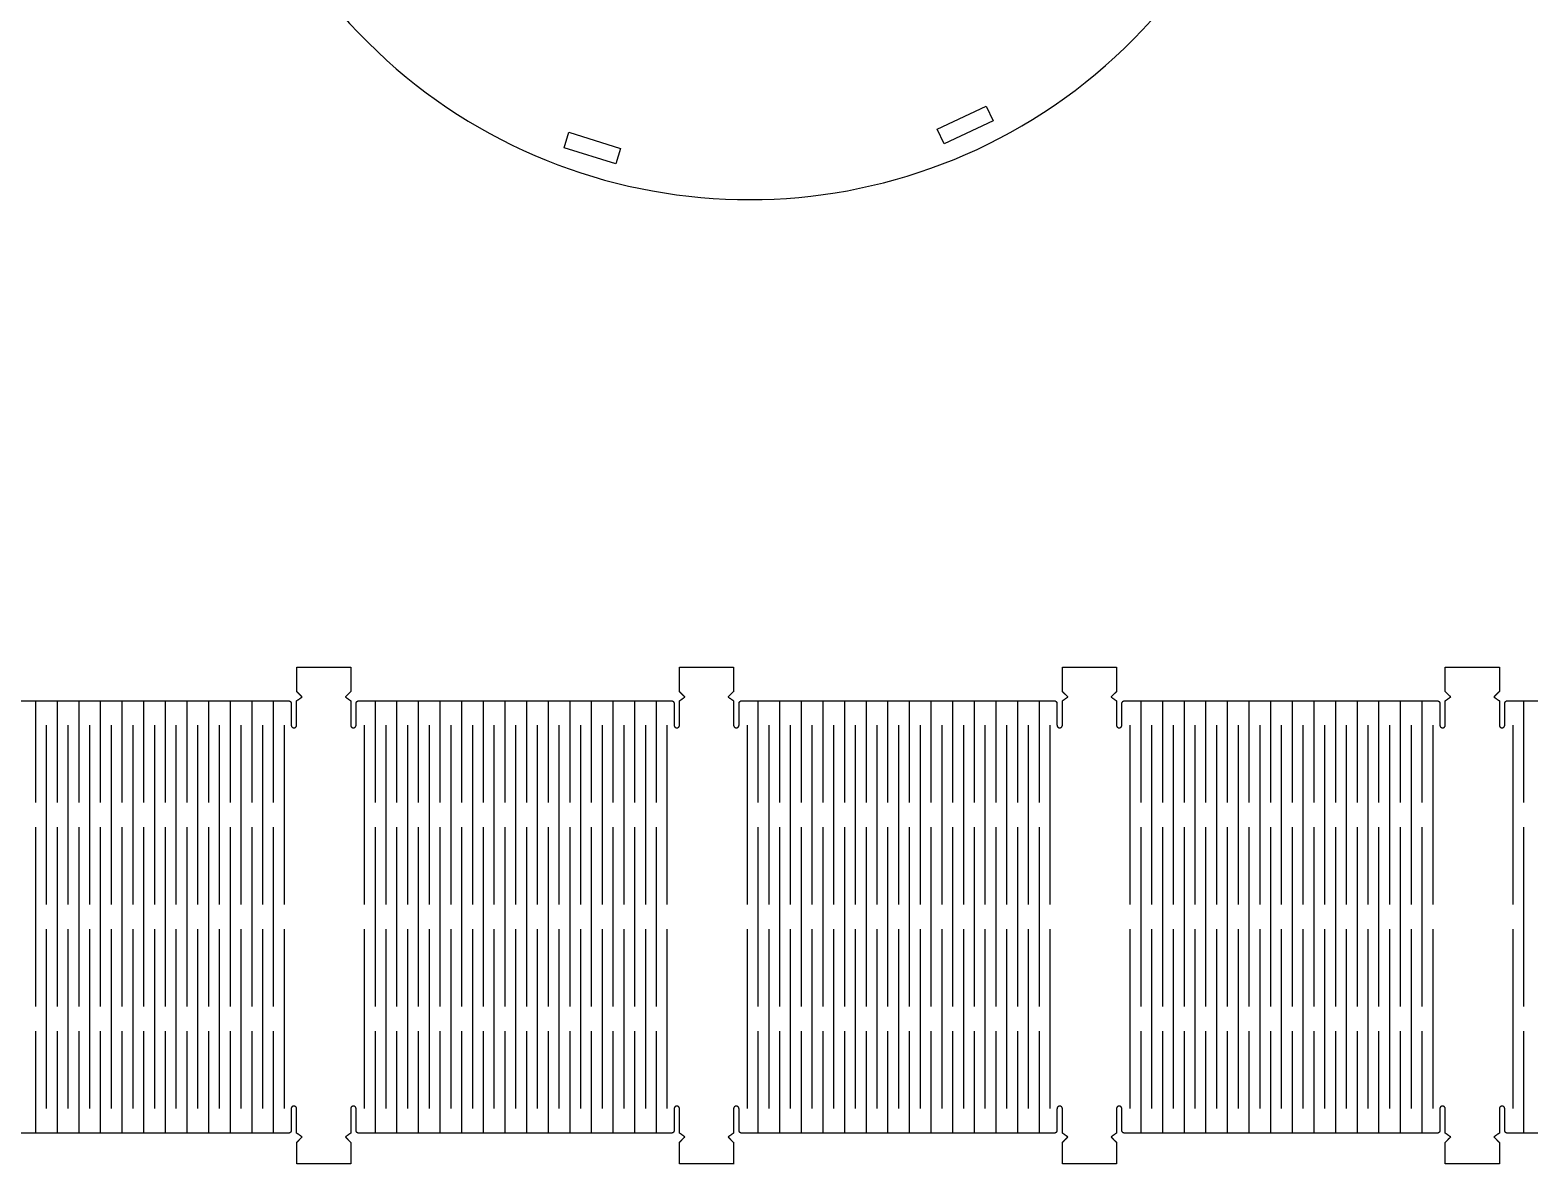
# Model space of a CAD drawing. Header units: millimetres. Extents: x -213 to 898, y -426 to 200.
# Drawn here: x 65.2 to 342.4, y -426.4 to -216.6 of the extents above; entities that cross this region are included whole.
import ezdxf

# ---------------------------------------------------------------- set-up
doc = ezdxf.new("R2010")
doc.units = ezdxf.units.MM
doc.layers.add('Cut', color=1, linetype='Continuous', true_color=0xff0000)

msp = doc.modelspace()

# ---------------------------------------------------------------- linework, layer by layer
at = {"layer": 'Cut'}
for p, q in [((66.16, -340.69), (66.16, -359.53)), ((70.16, -340.69), (70.16, -359.53)), ((74.16, -340.69), (74.16, -359.53)), ((78.16, -340.69), (78.16, -359.53)), ((82.16, -340.69), (82.16, -359.53)), ((86.16, -340.69), (86.16, -359.53)), ((90.16, -340.69), (90.16, -359.53)), ((94.16, -340.69), (94.16, -359.53)), ((98.16, -340.69), (98.16, -359.53)), ((102.16, -340.69), (102.16, -359.53)), ((106.16, -340.69), (106.16, -359.53)), ((110.16, -340.69), (110.16, -359.53)), ((128.97, -340.69), (128.97, -359.53)), ((132.97, -340.69), (132.97, -359.53)), ((136.97, -340.69), (136.97, -359.53)), ((140.97, -340.69), (140.97, -359.53)), ((144.97, -340.69), (144.97, -359.53)), ((148.97, -340.69), (148.97, -359.53)), ((152.97, -340.69), (152.97, -359.53)), ((156.97, -340.69), (156.97, -359.53)), ((160.97, -340.69), (160.97, -359.53)), ((164.97, -340.69), (164.97, -359.53)), ((168.97, -340.69), (168.97, -359.53)), ((172.97, -340.69), (172.97, -359.53)), ((176.97, -340.69), (176.97, -359.53)), ((180.97, -340.69), (180.97, -359.53)), ((199.78, -340.69), (199.78, -359.53)), ((203.78, -340.69), (203.78, -359.53)), ((207.78, -340.69), (207.78, -359.53)), ((211.78, -340.69), (211.78, -359.53)), ((215.78, -340.69), (215.78, -359.53)), ((219.78, -340.69), (219.78, -359.53)), ((223.78, -340.69), (223.78, -359.53)), ((227.78, -340.69), (227.78, -359.53)), ((231.78, -340.69), (231.78, -359.53)), ((235.78, -340.69), (235.78, -359.53)), ((239.78, -340.69), (239.78, -359.53)), ((243.78, -340.69), (243.78, -359.53)), ((247.78, -340.69), (247.78, -359.53)), ((251.78, -340.69), (251.78, -359.53)), ((270.59, -340.69), (270.59, -359.53)), ((274.59, -340.69), (274.59, -359.53)), ((278.59, -340.69), (278.59, -359.53)), ((282.59, -340.69), (282.59, -359.53)), ((286.59, -340.69), (286.59, -359.53)), ((290.59, -340.69), (290.59, -359.53)), ((294.59, -340.69), (294.59, -359.53)), ((298.59, -340.69), (298.59, -359.53)), ((302.59, -340.69), (302.59, -359.53)), ((306.59, -340.69), (306.59, -359.53)), ((310.59, -340.69), (310.59, -359.53)), ((314.59, -340.69), (314.59, -359.53)), ((318.59, -340.69), (318.59, -359.53)), ((322.59, -340.69), (322.59, -359.53)), ((341.4, -340.69), (341.4, -359.53)), ((68.16, -345.24), (68.16, -378.39)), ((72.16, -345.24), (72.16, -378.39)), ((76.16, -345.24), (76.16, -378.39)), ((80.16, -345.24), (80.16, -378.39)), ((84.16, -345.24), (84.16, -378.39)), ((88.16, -345.24), (88.16, -378.39)), ((92.16, -345.24), (92.16, -378.39)), ((96.16, -345.24), (96.16, -378.39)), ((100.16, -345.24), (100.16, -378.39)), ((104.16, -345.24), (104.16, -378.39)), ((108.16, -345.24), (108.16, -378.39)), ((112.16, -345.24), (112.16, -378.39)), ((126.97, -345.24), (126.97, -378.39)), ((130.97, -345.24), (130.97, -378.39)), ((134.97, -345.24), (134.97, -378.39)), ((138.97, -345.24), (138.97, -378.39)), ((142.97, -345.24), (142.97, -378.39)), ((146.97, -345.24), (146.97, -378.39)), ((150.97, -345.24), (150.97, -378.39)), ((154.97, -345.24), (154.97, -378.39)), ((158.97, -345.24), (158.97, -378.39)), ((162.97, -345.24), (162.97, -378.39)), ((166.97, -345.24), (166.97, -378.39)), ((170.97, -345.24), (170.97, -378.39)), ((174.97, -345.24), (174.97, -378.39)), ((178.97, -345.24), (178.97, -378.39)), ((182.97, -345.24), (182.97, -378.39)), ((197.78, -345.24), (197.78, -378.39)), ((201.78, -345.24), (201.78, -378.39)), ((205.78, -345.24), (205.78, -378.39)), ((209.78, -345.24), (209.78, -378.39)), ((213.78, -345.24), (213.78, -378.39)), ((217.78, -345.24), (217.78, -378.39)), ((221.78, -345.24), (221.78, -378.39)), ((225.78, -345.24), (225.78, -378.39)), ((229.78, -345.24), (229.78, -378.39)), ((233.78, -345.24), (233.78, -378.39)), ((237.78, -345.24), (237.78, -378.39)), ((241.78, -345.24), (241.78, -378.39)), ((245.78, -345.24), (245.78, -378.39)), ((249.78, -345.24), (249.78, -378.39)), ((253.78, -345.24), (253.78, -378.39)), ((268.59, -345.24), (268.59, -378.39)), ((272.59, -345.24), (272.59, -378.39)), ((276.59, -345.24), (276.59, -378.39)), ((280.59, -345.24), (280.59, -378.39)), ((284.59, -345.24), (284.59, -378.39)), ((288.59, -345.24), (288.59, -378.39)), ((292.59, -345.24), (292.59, -378.39)), ((296.59, -345.24), (296.59, -378.39)), ((300.59, -345.24), (300.59, -378.39)), ((304.59, -345.24), (304.59, -378.39)), ((308.59, -345.24), (308.59, -378.39)), ((312.59, -345.24), (312.59, -378.39)), ((316.59, -345.24), (316.59, -378.39)), ((320.59, -345.24), (320.59, -378.39)), ((324.59, -345.24), (324.59, -378.39)), ((339.4, -345.24), (339.4, -378.39)), ((66.16, -364.11), (66.16, -397.25)), ((70.16, -364.11), (70.16, -397.25)), ((74.16, -364.11), (74.16, -397.25)), ((78.16, -364.11), (78.16, -397.25)), ((82.16, -364.11), (82.16, -397.25)), ((86.16, -364.11), (86.16, -397.25)), ((90.16, -364.11), (90.16, -397.25)), ((94.16, -364.11), (94.16, -397.25)), ((98.16, -364.11), (98.16, -397.25)), ((102.16, -364.11), (102.16, -397.25)), ((106.16, -364.11), (106.16, -397.25)), ((110.16, -364.11), (110.16, -397.25)), ((128.97, -364.11), (128.97, -397.25)), ((132.97, -364.11), (132.97, -397.25)), ((136.97, -364.11), (136.97, -397.25)), ((140.97, -364.11), (140.97, -397.25)), ((144.97, -364.11), (144.97, -397.25)), ((148.97, -364.11), (148.97, -397.25)), ((152.97, -364.11), (152.97, -397.25)), ((156.97, -364.11), (156.97, -397.25)), ((160.97, -364.11), (160.97, -397.25)), ((164.97, -364.11), (164.97, -397.25)), ((168.97, -364.11), (168.97, -397.25)), ((172.97, -364.11), (172.97, -397.25)), ((176.97, -364.11), (176.97, -397.25)), ((180.97, -364.11), (180.97, -397.25)), ((199.78, -364.11), (199.78, -397.25)), ((203.78, -364.11), (203.78, -397.25)), ((207.78, -364.11), (207.78, -397.25)), ((211.78, -364.11), (211.78, -397.25)), ((215.78, -364.11), (215.78, -397.25)), ((219.78, -364.11), (219.78, -397.25)), ((223.78, -364.11), (223.78, -397.25)), ((227.78, -364.11), (227.78, -397.25)), ((231.78, -364.11), (231.78, -397.25)), ((235.78, -364.11), (235.78, -397.25)), ((239.78, -364.11), (239.78, -397.25)), ((243.78, -364.11), (243.78, -397.25)), ((247.78, -364.11), (247.78, -397.25)), ((251.78, -364.11), (251.78, -397.25)), ((270.59, -364.11), (270.59, -397.25)), ((274.59, -364.11), (274.59, -397.25)), ((278.59, -364.11), (278.59, -397.25)), ((282.59, -364.11), (282.59, -397.25)), ((286.59, -364.11), (286.59, -397.25)), ((290.59, -364.11), (290.59, -397.25)), ((294.59, -364.11), (294.59, -397.25)), ((298.59, -364.11), (298.59, -397.25)), ((302.59, -364.11), (302.59, -397.25)), ((306.59, -364.11), (306.59, -397.25)), ((310.59, -364.11), (310.59, -397.25)), ((314.59, -364.11), (314.59, -397.25)), ((318.59, -364.11), (318.59, -397.25)), ((322.59, -364.11), (322.59, -397.25)), ((341.4, -364.11), (341.4, -397.25)), ((68.16, -382.97), (68.16, -416.11)), ((72.16, -382.97), (72.16, -416.11)), ((76.16, -382.97), (76.16, -416.11)), ((80.16, -382.97), (80.16, -416.11)), ((84.16, -382.97), (84.16, -416.11)), ((88.16, -382.97), (88.16, -416.11)), ((92.16, -382.97), (92.16, -416.11)), ((96.16, -382.97), (96.16, -416.11)), ((100.16, -382.97), (100.16, -416.11)), ((104.16, -382.97), (104.16, -416.11)), ((108.16, -382.97), (108.16, -416.11)), ((112.16, -382.97), (112.16, -416.11)), ((126.97, -382.97), (126.97, -416.11)), ((130.97, -382.97), (130.97, -416.11)), ((134.97, -382.97), (134.97, -416.11)), ((138.97, -382.97), (138.97, -416.11)), ((142.97, -382.97), (142.97, -416.11)), ((146.97, -382.97), (146.97, -416.11)), ((150.97, -382.97), (150.97, -416.11)), ((154.97, -382.97), (154.97, -416.11)), ((158.97, -382.97), (158.97, -416.11)), ((162.97, -382.97), (162.97, -416.11)), ((166.97, -382.97), (166.97, -416.11)), ((170.97, -382.97), (170.97, -416.11)), ((174.97, -382.97), (174.97, -416.11)), ((178.97, -382.97), (178.97, -416.11)), ((182.97, -382.97), (182.97, -416.11)), ((197.78, -382.97), (197.78, -416.11)), ((201.78, -382.97), (201.78, -416.11)), ((205.78, -382.97), (205.78, -416.11)), ((209.78, -382.97), (209.78, -416.11)), ((213.78, -382.97), (213.78, -416.11)), ((217.78, -382.97), (217.78, -416.11)), ((221.78, -382.97), (221.78, -416.11)), ((225.78, -382.97), (225.78, -416.11)), ((229.78, -382.97), (229.78, -416.11)), ((233.78, -382.97), (233.78, -416.11)), ((237.78, -382.97), (237.78, -416.11)), ((241.78, -382.97), (241.78, -416.11)), ((245.78, -382.97), (245.78, -416.11)), ((249.78, -382.97), (249.78, -416.11)), ((253.78, -382.97), (253.78, -416.11)), ((268.59, -382.97), (268.59, -416.11)), ((272.59, -382.97), (272.59, -416.11)), ((276.59, -382.97), (276.59, -416.11)), ((280.59, -382.97), (280.59, -416.11)), ((284.59, -382.97), (284.59, -416.11)), ((288.59, -382.97), (288.59, -416.11)), ((292.59, -382.97), (292.59, -416.11)), ((296.59, -382.97), (296.59, -416.11)), ((300.59, -382.97), (300.59, -416.11)), ((304.59, -382.97), (304.59, -416.11)), ((308.59, -382.97), (308.59, -416.11)), ((312.59, -382.97), (312.59, -416.11)), ((316.59, -382.97), (316.59, -416.11)), ((320.59, -382.97), (320.59, -416.11)), ((324.59, -382.97), (324.59, -416.11)), ((339.4, -382.97), (339.4, -416.11)), ((66.16, -401.83), (66.16, -420.69)), ((70.16, -401.83), (70.16, -420.69)), ((74.16, -401.83), (74.16, -420.69)), ((78.16, -401.83), (78.16, -420.69)), ((82.16, -401.83), (82.16, -420.69)), ((86.16, -401.83), (86.16, -420.69)), ((90.16, -401.83), (90.16, -420.69)), ((94.16, -401.83), (94.16, -420.69)), ((98.16, -401.83), (98.16, -420.69)), ((102.16, -401.83), (102.16, -420.69)), ((106.16, -401.83), (106.16, -420.69)), ((110.16, -401.83), (110.16, -420.69)), ((128.97, -401.83), (128.97, -420.69)), ((132.97, -401.83), (132.97, -420.69)), ((136.97, -401.83), (136.97, -420.69)), ((140.97, -401.83), (140.97, -420.69)), ((144.97, -401.83), (144.97, -420.69)), ((148.97, -401.83), (148.97, -420.69)), ((152.97, -401.83), (152.97, -420.69)), ((156.97, -401.83), (156.97, -420.69)), ((160.97, -401.83), (160.97, -420.69)), ((164.97, -401.83), (164.97, -420.69)), ((168.97, -401.83), (168.97, -420.69)), ((172.97, -401.83), (172.97, -420.69)), ((176.97, -401.83), (176.97, -420.69)), ((180.97, -401.83), (180.97, -420.69)), ((199.78, -401.83), (199.78, -420.69)), ((203.78, -401.83), (203.78, -420.69)), ((207.78, -401.83), (207.78, -420.69)), ((211.78, -401.83), (211.78, -420.69)), ((215.78, -401.83), (215.78, -420.69)), ((219.78, -401.83), (219.78, -420.69)), ((223.78, -401.83), (223.78, -420.69)), ((227.78, -401.83), (227.78, -420.69)), ((231.78, -401.83), (231.78, -420.69)), ((235.78, -401.83), (235.78, -420.69)), ((239.78, -401.83), (239.78, -420.69)), ((243.78, -401.83), (243.78, -420.69)), ((247.78, -401.83), (247.78, -420.69)), ((251.78, -401.83), (251.78, -420.69)), ((270.59, -401.83), (270.59, -420.69)), ((274.59, -401.83), (274.59, -420.69)), ((278.59, -401.83), (278.59, -420.69)), ((282.59, -401.83), (282.59, -420.69)), ((286.59, -401.83), (286.59, -420.69)), ((290.59, -401.83), (290.59, -420.69)), ((294.59, -401.83), (294.59, -420.69)), ((298.59, -401.83), (298.59, -420.69)), ((302.59, -401.83), (302.59, -420.69)), ((306.59, -401.83), (306.59, -420.69)), ((310.59, -401.83), (310.59, -420.69)), ((314.59, -401.83), (314.59, -420.69)), ((318.59, -401.83), (318.59, -420.69)), ((322.59, -401.83), (322.59, -420.69)), ((341.4, -401.83), (341.4, -420.69))]:
    msp.add_line(p, q, dxfattribs=at)
for points in [[(241.98, -230.69), (243.27, -233.4), (234.23, -237.69), (232.94, -234.98)], [(174.37, -238.52), (173.48, -241.38), (163.93, -238.41), (164.82, -235.55)]]:
    msp.add_lwpolyline(points, close=True, dxfattribs=at)
msp.add_arc((198.15, -148), 100, 140.4425, 34.5352, dxfattribs=at)
for points in [[(114.49, -339), (114.49, -336.75), (114.49, -334.5)], [(114.49, -334.5), (119.49, -334.5), (124.49, -334.5)], [(124.49, -334.5), (124.49, -336.75), (124.49, -339)], [(185.27, -339), (185.27, -336.75), (185.27, -334.5)], [(185.27, -334.5), (190.27, -334.5), (195.27, -334.5)], [(256.11, -339), (256.11, -336.75), (256.11, -334.5)], [(256.11, -334.5), (261.11, -334.5), (266.11, -334.5)], [(266.11, -334.5), (266.11, -336.75), (266.11, -339)], [(326.91, -339), (326.91, -336.75), (326.91, -334.5)], [(326.91, -334.5), (331.91, -334.5), (336.91, -334.5)], [(336.91, -334.5), (336.91, -336.75), (336.91, -339)], [(55.16, -340.71), (84.07, -340.71), (112.97, -340.71)], [(114.47, -340.71), (114.98, -340.36), (115.49, -340)], [(114.47, -345.21), (114.47, -342.96), (114.47, -340.71)], [(115.49, -340), (114.99, -339.5), (114.49, -339)], [(124.49, -339), (123.99, -339.5), (123.49, -340)], [(123.49, -340), (123.98, -340.36), (124.47, -340.71)], [(124.47, -340.71), (124.47, -342.96), (124.47, -345.21)], [(125.97, -340.71), (154.88, -340.71), (183.79, -340.71)], [(186.27, -340), (185.77, -339.5), (185.27, -339)], [(185.29, -340.71), (185.78, -340.36), (186.27, -340)], [(185.29, -345.21), (185.29, -342.96), (185.29, -340.71)], [(195.27, -339), (194.77, -339.5), (194.27, -340)], [(194.27, -340), (194.78, -340.36), (195.29, -340.71)], [(195.29, -340.71), (195.29, -342.96), (195.29, -345.21)], [(196.79, -340.71), (225.69, -340.71), (254.6, -340.71)], [(256.1, -340.71), (256.6, -340.36), (257.11, -340)], [(256.1, -345.21), (256.1, -342.96), (256.1, -340.71)], [(257.11, -340), (256.61, -339.5), (256.11, -339)], [(266.11, -339), (265.61, -339.5), (265.11, -340)], [(265.11, -340), (265.6, -340.36), (266.1, -340.71)], [(266.1, -340.71), (266.1, -342.96), (266.1, -345.21)], [(267.6, -340.71), (296.5, -340.71), (325.41, -340.71)], [(327.91, -340), (327.41, -339.5), (326.91, -339)], [(326.91, -340.71), (327.41, -340.36), (327.91, -340)], [(326.91, -345.21), (326.91, -342.96), (326.91, -340.71)], [(336.91, -339), (336.41, -339.5), (335.91, -340)], [(335.91, -340), (336.41, -340.36), (336.91, -340.71)], [(336.91, -340.71), (336.91, -342.96), (336.91, -345.21)], [(338.41, -340.71), (367.31, -340.71), (396.22, -340.71)], [(113.47, -341.21), (113.47, -343.21), (113.47, -345.21)], [(125.47, -345.21), (125.47, -343.21), (125.47, -341.21)], [(184.29, -341.21), (184.29, -343.21), (184.29, -345.21)], [(196.29, -345.21), (196.29, -343.21), (196.29, -341.21)], [(255.1, -341.21), (255.1, -343.21), (255.1, -345.21)], [(267.1, -345.21), (267.1, -343.21), (267.1, -341.21)], [(325.91, -341.21), (325.91, -343.21), (325.91, -345.21)], [(337.91, -345.21), (337.91, -343.21), (337.91, -341.21)], [(113.47, -416.19), (113.47, -418.19), (113.47, -420.19)], [(114.47, -420.69), (114.47, -418.44), (114.47, -416.19)], [(124.47, -416.19), (124.47, -418.44), (124.47, -420.69)], [(125.47, -420.19), (125.47, -418.19), (125.47, -416.19)], [(184.29, -416.19), (184.29, -418.19), (184.29, -420.19)], [(185.29, -420.69), (185.29, -418.44), (185.29, -416.19)], [(195.29, -416.19), (195.29, -418.44), (195.29, -420.69)], [(196.29, -420.19), (196.29, -418.19), (196.29, -416.19)], [(255.1, -416.19), (255.1, -418.19), (255.1, -420.19)], [(256.1, -420.69), (256.1, -418.44), (256.1, -416.19)], [(266.1, -416.19), (266.1, -418.44), (266.1, -420.69)], [(267.1, -420.19), (267.1, -418.19), (267.1, -416.19)], [(325.91, -416.19), (325.91, -418.19), (325.91, -420.19)], [(326.91, -420.69), (326.91, -418.44), (326.91, -416.19)], [(336.91, -416.19), (336.91, -418.44), (336.91, -420.69)], [(337.91, -420.19), (337.91, -418.19), (337.91, -416.19)], [(112.97, -420.69), (84.07, -420.69), (55.16, -420.69)], [(115.49, -421.4), (114.98, -421.04), (114.47, -420.69)], [(114.49, -422.4), (114.99, -421.9), (115.49, -421.4)], [(124.47, -420.69), (123.98, -421.04), (123.49, -421.4)], [(123.49, -421.4), (123.99, -421.9), (124.49, -422.4)], [(183.79, -420.69), (154.88, -420.69), (125.97, -420.69)], [(185.27, -422.4), (185.77, -421.9), (186.27, -421.4)], [(186.27, -421.4), (185.78, -421.04), (185.29, -420.69)], [(195.29, -420.69), (194.78, -421.04), (194.27, -421.4)], [(194.27, -421.4), (194.77, -421.9), (195.27, -422.4)], [(254.6, -420.69), (225.69, -420.69), (196.79, -420.69)], [(257.11, -421.4), (256.6, -421.04), (256.1, -420.69)], [(256.11, -422.4), (256.61, -421.9), (257.11, -421.4)], [(266.1, -420.69), (265.6, -421.04), (265.11, -421.4)], [(265.11, -421.4), (265.61, -421.9), (266.11, -422.4)], [(325.41, -420.69), (296.5, -420.69), (267.6, -420.69)], [(327.91, -421.4), (327.41, -421.04), (326.91, -420.69)], [(326.91, -422.4), (327.41, -421.9), (327.91, -421.4)], [(336.91, -420.69), (336.41, -421.04), (335.91, -421.4)], [(335.91, -421.4), (336.41, -421.9), (336.91, -422.4)], [(396.22, -420.69), (367.31, -420.69), (338.41, -420.69)], [(114.49, -426.4), (114.49, -424.4), (114.49, -422.4)], [(124.49, -422.4), (124.49, -424.4), (124.49, -426.4)], [(185.27, -426.4), (185.27, -424.4), (185.27, -422.4)], [(256.11, -426.4), (256.11, -424.4), (256.11, -422.4)], [(266.11, -422.4), (266.11, -424.4), (266.11, -426.4)], [(326.91, -426.4), (326.91, -424.4), (326.91, -422.4)], [(336.91, -422.4), (336.91, -424.4), (336.91, -426.4)], [(124.49, -426.4), (119.49, -426.4), (114.49, -426.4)], [(195.27, -426.4), (190.27, -426.4), (185.27, -426.4)], [(266.11, -426.4), (261.11, -426.4), (256.11, -426.4)], [(336.91, -426.4), (331.91, -426.4), (326.91, -426.4)]]:
    msp.add_open_spline(points, degree=2, dxfattribs=at)
for points, weights in [([(195.27, -334.5), (195.27, -334.5), (195.27, -339)], [1, 0.741452533552, 1]), ([(112.97, -340.71), (113.47, -340.71), (113.47, -341.21)], [1, 0.707111021292, 1]), ([(125.47, -341.21), (125.47, -340.71), (125.97, -340.71)], [1, 0.707106781187, 1]), ([(183.79, -340.71), (184.29, -340.71), (184.29, -341.21)], [1, 0.707111021292, 1]), ([(196.29, -341.21), (196.29, -340.71), (196.79, -340.71)], [1, 0.707106781187, 1]), ([(254.6, -340.71), (255.1, -340.71), (255.1, -341.21)], [1, 0.707111021292, 1]), ([(267.1, -341.21), (267.1, -340.71), (267.6, -340.71)], [1, 0.707106781187, 1]), ([(325.41, -340.71), (325.91, -340.71), (325.91, -341.21)], [1, 0.707111021292, 1]), ([(337.91, -341.21), (337.91, -340.71), (338.41, -340.71)], [1, 0.707106781187, 1]), ([(113.47, -345.21), (113.47, -345.71), (113.97, -345.71)], [1, 0.707106781187, 1]), ([(113.97, -345.71), (114.47, -345.71), (114.47, -345.21)], [1, 0.707106781187, 1]), ([(124.47, -345.21), (124.47, -345.71), (124.97, -345.71)], [1, 0.707106781187, 1]), ([(124.97, -345.71), (125.47, -345.71), (125.47, -345.21)], [1, 0.707106781187, 1]), ([(184.29, -345.21), (184.29, -345.71), (184.79, -345.71)], [1, 0.707106781187, 1]), ([(184.79, -345.71), (185.29, -345.71), (185.29, -345.21)], [1, 0.707106781187, 1]), ([(195.29, -345.21), (195.29, -345.71), (195.79, -345.71)], [1, 0.707106781187, 1]), ([(195.79, -345.71), (196.29, -345.71), (196.29, -345.21)], [1, 0.707106781187, 1]), ([(255.1, -345.21), (255.1, -345.71), (255.6, -345.71)], [1, 0.707106781187, 1]), ([(255.6, -345.71), (256.1, -345.71), (256.1, -345.21)], [1, 0.707106781187, 1]), ([(266.1, -345.21), (266.1, -345.71), (266.6, -345.71)], [1, 0.707106781187, 1]), ([(266.6, -345.71), (267.1, -345.71), (267.1, -345.21)], [1, 0.707106781187, 1]), ([(325.91, -345.21), (325.91, -345.71), (326.41, -345.71)], [1, 0.707106781187, 1]), ([(326.41, -345.71), (326.91, -345.71), (326.91, -345.21)], [1, 0.707106781187, 1]), ([(336.91, -345.21), (336.91, -345.71), (337.41, -345.71)], [1, 0.707106781187, 1]), ([(337.41, -345.71), (337.91, -345.71), (337.91, -345.21)], [1, 0.707106781187, 1]), ([(113.97, -415.69), (113.47, -415.69), (113.47, -416.19)], [1, 0.707106781187, 1]), ([(114.47, -416.19), (114.47, -415.69), (113.97, -415.69)], [1, 0.707106781187, 1]), ([(124.97, -415.69), (124.47, -415.69), (124.47, -416.19)], [1, 0.707106781187, 1]), ([(125.47, -416.19), (125.47, -415.69), (124.97, -415.69)], [1, 0.707106781187, 1]), ([(184.79, -415.69), (184.29, -415.69), (184.29, -416.19)], [1, 0.707106781187, 1]), ([(185.29, -416.19), (185.29, -415.69), (184.79, -415.69)], [1, 0.707106781187, 1]), ([(195.79, -415.69), (195.29, -415.69), (195.29, -416.19)], [1, 0.707106781187, 1]), ([(196.29, -416.19), (196.29, -415.69), (195.79, -415.69)], [1, 0.707106781187, 1]), ([(255.6, -415.69), (255.1, -415.69), (255.1, -416.19)], [1, 0.707106781187, 1]), ([(256.1, -416.19), (256.1, -415.69), (255.6, -415.69)], [1, 0.707106781187, 1]), ([(266.6, -415.69), (266.1, -415.69), (266.1, -416.19)], [1, 0.707106781187, 1]), ([(267.1, -416.19), (267.1, -415.69), (266.6, -415.69)], [1, 0.707106781187, 1]), ([(326.41, -415.69), (325.91, -415.69), (325.91, -416.19)], [1, 0.707106781187, 1]), ([(326.91, -416.19), (326.91, -415.69), (326.41, -415.69)], [1, 0.707106781187, 1]), ([(337.41, -415.69), (336.91, -415.69), (336.91, -416.19)], [1, 0.707106781187, 1]), ([(337.91, -416.19), (337.91, -415.69), (337.41, -415.69)], [1, 0.707106781187, 1]), ([(113.47, -420.19), (113.47, -420.69), (112.97, -420.69)], [1, 0.707111021292, 1]), ([(125.97, -420.69), (125.47, -420.69), (125.47, -420.19)], [1, 0.707106781187, 1]), ([(184.29, -420.19), (184.29, -420.69), (183.79, -420.69)], [1, 0.707111021292, 1]), ([(196.79, -420.69), (196.29, -420.69), (196.29, -420.19)], [1, 0.707106781187, 1]), ([(255.1, -420.19), (255.1, -420.69), (254.6, -420.69)], [1, 0.707111021292, 1]), ([(267.6, -420.69), (267.1, -420.69), (267.1, -420.19)], [1, 0.707106781187, 1]), ([(325.91, -420.19), (325.91, -420.69), (325.41, -420.69)], [1, 0.707111021292, 1]), ([(338.41, -420.69), (337.91, -420.69), (337.91, -420.19)], [1, 0.707106781187, 1]), ([(195.27, -422.4), (195.27, -426.4), (195.27, -426.4)], [1, 0.741452533552, 1])]:
    msp.add_rational_spline(points, weights, degree=2, dxfattribs=at)

doc.saveas('drawing.dxf')
